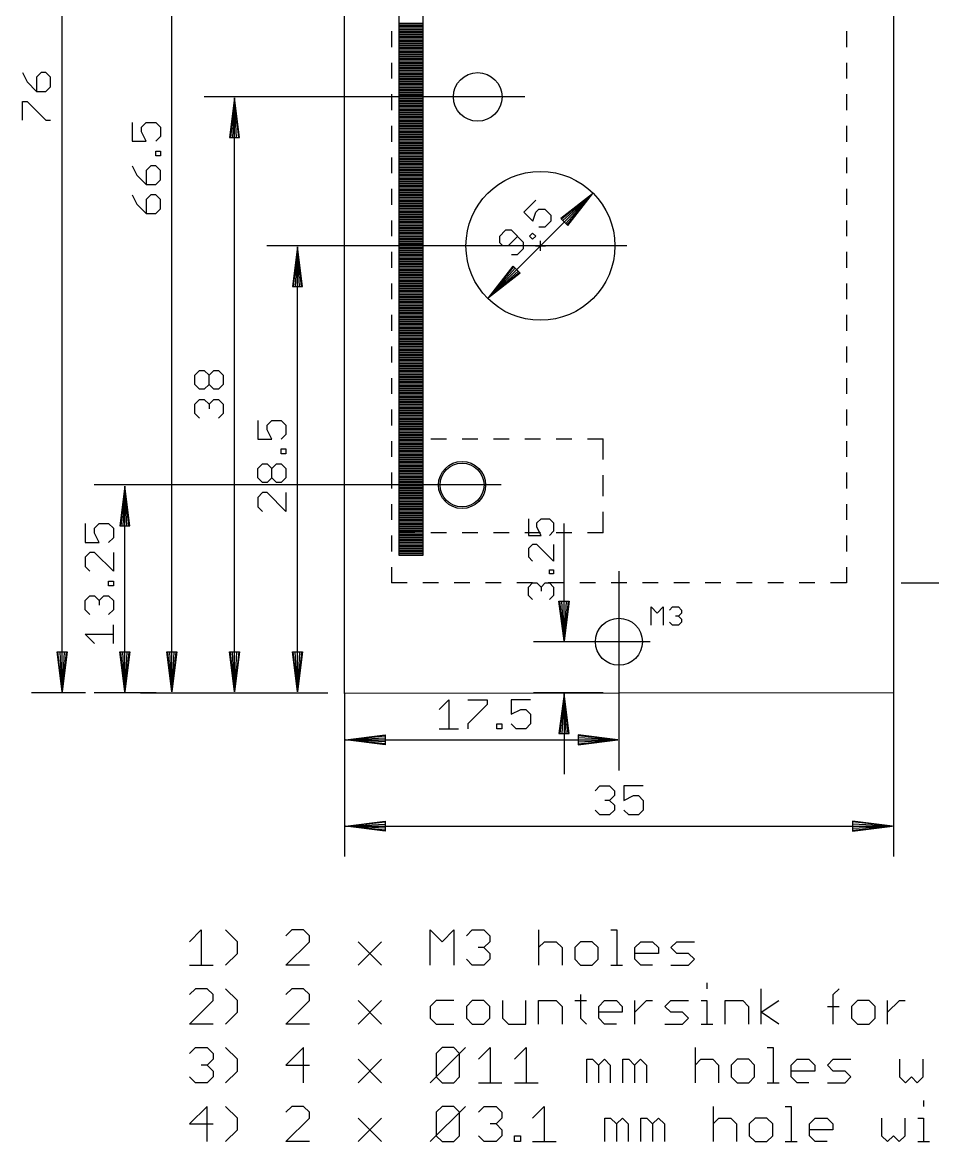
# Model space of a CAD drawing. Extents: x -21 to 70, y -29 to 126.
# Drawn here: x -20.5 to 37.5, y -28.6 to 42.8 of the extents above; entities that cross this region are included whole.
import ezdxf

# ---------------------------------------------------------------- set-up
doc = ezdxf.new("R2010")
doc.units = 0
doc.header["$MEASUREMENT"] = 0
for name, color, linetype, true_color in [('114', 253, 'CONTINUOUS', 0xadadad), ('115', 82, 'CONTINUOUS', 0x33cc00), ('117', 2, 'CONTINUOUS', 0xffff00), ('119', 1, 'CONTINUOUS', 0xff0000), ('20', 7, 'CONTINUOUS', 0xffffff), ('47', 140, 'CONTINUOUS', 0x00bfff)]:
    doc.layers.add(name, color=color, linetype=linetype, true_color=true_color)

msp = doc.modelspace()

# ---------------------------------------------------------------- linework, layer by layer
at = {"layer": '114'}
for p, q in [((-9.873, -15.8744), (-9.1237, -15.1251)), ((-9.1237, -15.1251), (-9.1237, -17.373)), ((-6.8217, -15.8744), (-7.571, -15.1251)), ((-3.3598, -15.1251), (-3.7344, -15.4997)), ((-2.6105, -15.1251), (-3.3598, -15.1251)), ((-2.2358, -15.4997), (-2.6105, -15.1251)), ((-2.2358, -15.8744), (-2.2358, -15.4997)), ((5.4734, -17.373), (5.4734, -15.1251)), ((5.4734, -15.1251), (6.2227, -15.8744)), ((6.2227, -15.8744), (6.9721, -15.1251)), ((6.9721, -15.1251), (6.9721, -17.373)), ((7.7754, -15.4997), (8.1501, -15.1251)), ((8.1501, -15.1251), (8.8994, -15.1251)), ((8.8994, -15.1251), (9.274, -15.4997)), ((9.274, -15.4997), (9.274, -15.8744)), ((12.3793, -15.1251), (12.3793, -17.373)), ((16.9833, -15.1251), (17.3579, -15.1251)), ((17.3579, -15.1251), (17.3579, -17.373)), ((-6.8217, -16.6237), (-6.8217, -15.8744)), ((-3.7344, -17.373), (-2.2358, -15.8744)), ((0.8695, -15.8744), (2.3681, -17.373)), ((0.8695, -17.373), (2.3681, -15.8744)), ((8.8994, -16.249), (8.5247, -16.249)), ((9.274, -15.8744), (8.8994, -16.249)), ((8.8994, -16.249), (9.274, -16.6237)), ((12.3793, -16.249), (12.754, -15.8744)), ((12.754, -15.8744), (13.5033, -15.8744)), ((13.5033, -15.8744), (13.8779, -16.249)), ((13.8779, -16.249), (13.8779, -17.373)), ((15.056, -15.8744), (14.6813, -16.249)), ((14.6813, -16.249), (14.6813, -16.9983)), ((15.8053, -15.8744), (15.056, -15.8744)), ((16.1799, -16.249), (15.8053, -15.8744)), ((16.1799, -16.9983), (16.1799, -16.249)), ((18.5179, -16.249), (18.8926, -15.8744)), ((18.5179, -16.9983), (18.5179, -16.249)), ((18.8926, -15.8744), (19.6419, -15.8744)), ((19.6419, -15.8744), (20.0165, -16.249)), ((20.0165, -16.249), (20.0165, -16.6237)), ((20.8199, -16.249), (21.1945, -15.8744)), ((21.1945, -16.6237), (20.8199, -16.249)), ((21.1945, -15.8744), (22.3185, -15.8744)), ((-7.571, -17.373), (-6.8217, -16.6237)), ((8.1501, -17.373), (7.7754, -16.9983)), ((9.274, -16.9983), (8.8994, -17.373)), ((9.274, -16.6237), (9.274, -16.9983)), ((14.6813, -16.9983), (15.056, -17.373)), ((15.8053, -17.373), (16.1799, -16.9983)), ((20.0165, -16.6237), (18.5179, -16.6237)), ((18.8926, -17.373), (18.5179, -16.9983)), ((21.9438, -16.6237), (21.1945, -16.6237)), ((22.3185, -16.9983), (21.9438, -16.6237)), ((21.9438, -17.373), (22.3185, -16.9983)), ((-9.873, -17.373), (-8.3744, -17.373)), ((-2.2358, -17.373), (-3.7344, -17.373)), ((8.8994, -17.373), (8.1501, -17.373)), ((15.056, -17.373), (15.8053, -17.373)), ((16.9833, -17.373), (17.7326, -17.373)), ((19.6419, -17.373), (18.8926, -17.373)), ((20.8199, -17.373), (21.9438, -17.373)), ((23.1128, -18.5004), (23.1128, -18.8751)), ((-9.4983, -18.8751), (-9.873, -19.2497)), ((-8.749, -18.8751), (-9.4983, -18.8751)), ((-8.3744, -19.2497), (-8.749, -18.8751)), ((-8.3744, -19.6244), (-8.3744, -19.2497)), ((-6.8217, -19.6244), (-7.571, -18.8751)), ((-3.3598, -18.8751), (-3.7344, -19.2497)), ((-2.6105, -18.8751), (-3.3598, -18.8751)), ((-2.2358, -19.2497), (-2.6105, -18.8751)), ((-2.2358, -19.6244), (-2.2358, -19.2497)), ((15.056, -19.2497), (15.056, -20.7483)), ((26.5748, -21.123), (26.5748, -18.8751)), ((31.1697, -19.2497), (31.5444, -18.8751)), ((31.1697, -21.123), (31.1697, -19.2497)), ((-9.873, -21.123), (-8.3744, -19.6244)), ((-6.8217, -20.3737), (-6.8217, -19.6244)), ((-3.7344, -21.123), (-2.2358, -19.6244)), ((0.8695, -19.6244), (2.3681, -21.123)), ((0.8695, -21.123), (2.3681, -19.6244)), ((5.8481, -19.6244), (5.4734, -19.999)), ((6.9721, -19.6244), (5.8481, -19.6244)), ((8.1501, -19.6244), (7.7754, -19.999)), ((8.8994, -19.6244), (8.1501, -19.6244)), ((9.274, -19.999), (8.8994, -19.6244)), ((10.0774, -19.6244), (10.0774, -20.7483)), ((11.576, -21.123), (11.576, -19.6244)), ((12.3793, -21.123), (12.3793, -19.6244)), ((12.3793, -19.6244), (13.5033, -19.6244)), ((13.5033, -19.6244), (13.8779, -19.999)), ((14.6813, -19.6244), (15.4306, -19.6244)), ((16.2159, -19.999), (16.5906, -19.6244)), ((16.5906, -19.6244), (17.3399, -19.6244)), ((17.3399, -19.6244), (17.7146, -19.999)), ((18.5179, -21.123), (18.5179, -19.6244)), ((18.5179, -20.3737), (19.2672, -19.6244)), ((19.2672, -19.6244), (19.6419, -19.6244)), ((20.4362, -19.999), (20.8109, -19.6244)), ((20.8109, -19.6244), (21.9348, -19.6244)), ((22.7382, -19.6244), (23.1128, -19.6244)), ((23.1128, -19.6244), (23.1128, -21.123)), ((24.2728, -21.123), (24.2728, -19.6244)), ((24.2728, -19.6244), (25.3968, -19.6244)), ((25.3968, -19.6244), (25.7714, -19.999)), ((26.5748, -20.3737), (27.6987, -19.6244)), ((32.7044, -19.6244), (32.3297, -19.999)), ((33.4537, -19.6244), (32.7044, -19.6244)), ((33.8283, -19.999), (33.4537, -19.6244)), ((34.6317, -21.123), (34.6317, -19.6244)), ((34.6317, -20.3737), (35.381, -19.6244)), ((35.381, -19.6244), (35.7556, -19.6244)), ((-7.571, -21.123), (-6.8217, -20.3737)), ((5.4734, -19.999), (5.4734, -20.7483)), ((7.7754, -19.999), (7.7754, -20.7483)), ((9.274, -20.7483), (9.274, -19.999)), ((13.8779, -19.999), (13.8779, -21.123)), ((16.2159, -20.7483), (16.2159, -19.999)), ((17.7146, -20.3737), (16.2159, -20.3737)), ((17.7146, -19.999), (17.7146, -20.3737)), ((20.8109, -20.3737), (20.4362, -19.999)), ((21.5602, -20.3737), (20.8109, -20.3737)), ((21.9348, -20.7483), (21.5602, -20.3737)), ((25.7714, -19.999), (25.7714, -21.123)), ((27.6987, -21.123), (26.5748, -20.3737)), ((30.7951, -19.999), (31.5444, -19.999)), ((32.3297, -19.999), (32.3297, -20.7483)), ((33.8283, -20.7483), (33.8283, -19.999)), ((-8.3744, -21.123), (-9.873, -21.123)), ((-2.2358, -21.123), (-3.7344, -21.123)), ((5.4734, -20.7483), (5.8481, -21.123)), ((5.8481, -21.123), (6.9721, -21.123)), ((7.7754, -20.7483), (8.1501, -21.123)), ((8.1501, -21.123), (8.8994, -21.123)), ((8.8994, -21.123), (9.274, -20.7483)), ((10.0774, -20.7483), (10.452, -21.123)), ((10.452, -21.123), (11.576, -21.123)), ((15.056, -20.7483), (15.4306, -21.123)), ((16.5906, -21.123), (16.2159, -20.7483)), ((17.3399, -21.123), (16.5906, -21.123)), ((20.4362, -21.123), (21.5602, -21.123)), ((21.5602, -21.123), (21.9348, -20.7483)), ((22.7382, -21.123), (23.4875, -21.123)), ((32.3297, -20.7483), (32.7044, -21.123)), ((32.7044, -21.123), (33.4537, -21.123)), ((33.4537, -21.123), (33.8283, -20.7483)), ((-9.873, -22.9997), (-9.4983, -22.6251)), ((-9.4983, -22.6251), (-8.749, -22.6251)), ((-8.749, -22.6251), (-8.3744, -22.9997)), ((-6.8217, -23.3744), (-7.571, -22.6251)), ((-2.6105, -22.6251), (-3.7344, -23.749)), ((-2.6105, -24.873), (-2.6105, -22.6251)), ((5.4734, -24.873), (7.7214, -22.6251)), ((6.2227, -22.6251), (5.8481, -22.9997)), ((6.9721, -22.6251), (6.2227, -22.6251)), ((7.3467, -22.9997), (6.9721, -22.6251)), ((8.5427, -23.3744), (9.292, -22.6251)), ((9.292, -22.6251), (9.292, -24.873)), ((10.8447, -23.3744), (11.594, -22.6251)), ((11.594, -22.6251), (11.594, -24.873)), ((22.3545, -22.6251), (22.3545, -24.873)), ((26.9585, -22.6251), (27.3331, -22.6251)), ((27.3331, -22.6251), (27.3331, -24.873)), ((-8.3744, -23.3744), (-8.749, -23.749)), ((-8.3744, -22.9997), (-8.3744, -23.3744)), ((-6.8217, -24.1237), (-6.8217, -23.3744)), ((0.8695, -23.3744), (2.3681, -24.873)), ((0.8695, -24.873), (2.3681, -23.3744)), ((5.8481, -22.9997), (5.8481, -24.4983)), ((7.3467, -24.4983), (7.3467, -22.9997)), ((15.4486, -24.873), (15.4486, -23.3744)), ((15.4486, -23.3744), (15.8233, -23.3744)), ((15.8233, -23.3744), (16.1979, -23.749)), ((16.1979, -23.749), (16.5726, -23.3744)), ((16.5726, -23.3744), (16.9472, -23.749)), ((17.7506, -24.873), (17.7506, -23.3744)), ((17.7506, -23.3744), (18.1252, -23.3744)), ((18.1252, -23.3744), (18.4999, -23.749)), ((18.4999, -23.749), (18.8745, -23.3744)), ((18.8745, -23.3744), (19.2492, -23.749)), ((22.3545, -23.749), (22.7292, -23.3744)), ((22.7292, -23.3744), (23.4785, -23.3744)), ((23.4785, -23.3744), (23.8531, -23.749)), ((25.0311, -23.3744), (24.6565, -23.749)), ((25.7804, -23.3744), (25.0311, -23.3744)), ((26.1551, -23.749), (25.7804, -23.3744)), ((28.4931, -23.749), (28.8677, -23.3744)), ((28.8677, -23.3744), (29.6171, -23.3744)), ((29.6171, -23.3744), (29.9917, -23.749)), ((30.7951, -23.749), (31.1697, -23.3744)), ((31.1697, -23.3744), (32.2937, -23.3744)), ((35.399, -23.3744), (35.399, -24.4983)), ((36.8976, -24.4983), (36.8976, -23.3744)), ((-8.749, -23.749), (-9.1237, -23.749)), ((-8.749, -23.749), (-8.3744, -24.1237)), ((-8.3744, -24.1237), (-8.3744, -24.4983)), ((-7.571, -24.873), (-6.8217, -24.1237)), ((-3.7344, -23.749), (-2.2358, -23.749)), ((16.1979, -23.749), (16.1979, -24.873)), ((16.9472, -23.749), (16.9472, -24.873)), ((18.4999, -23.749), (18.4999, -24.873)), ((19.2492, -23.749), (19.2492, -24.873)), ((23.8531, -23.749), (23.8531, -24.873)), ((24.6565, -23.749), (24.6565, -24.4983)), ((26.1551, -24.4983), (26.1551, -23.749)), ((28.4931, -24.4983), (28.4931, -23.749)), ((29.9917, -24.1237), (28.4931, -24.1237)), ((29.9917, -23.749), (29.9917, -24.1237)), ((31.1697, -24.1237), (30.7951, -23.749)), ((31.919, -24.1237), (31.1697, -24.1237)), ((32.2937, -24.4983), (31.919, -24.1237)), ((-9.4983, -24.873), (-9.873, -24.4983)), ((-8.749, -24.873), (-9.4983, -24.873)), ((-8.3744, -24.4983), (-8.749, -24.873)), ((5.8481, -24.4983), (6.2227, -24.873)), ((6.2227, -24.873), (6.9721, -24.873)), ((6.9721, -24.873), (7.3467, -24.4983)), ((8.5427, -24.873), (10.0413, -24.873)), ((10.8447, -24.873), (12.3433, -24.873)), ((24.6565, -24.4983), (25.0311, -24.873)), ((25.0311, -24.873), (25.7804, -24.873)), ((25.7804, -24.873), (26.1551, -24.4983)), ((26.9585, -24.873), (27.7078, -24.873)), ((28.8677, -24.873), (28.4931, -24.4983)), ((29.6171, -24.873), (28.8677, -24.873)), ((30.7951, -24.873), (31.919, -24.873)), ((31.919, -24.873), (32.2937, -24.4983)), ((35.399, -24.4983), (35.7736, -24.873)), ((35.7736, -24.873), (36.1483, -24.4983)), ((36.1483, -24.4983), (36.523, -24.873)), ((36.523, -24.873), (36.8976, -24.4983)), ((-8.749, -26.3751), (-9.873, -27.499)), ((-8.749, -28.623), (-8.749, -26.3751)), ((-6.8217, -27.1244), (-7.571, -26.3751)), ((-3.3598, -26.3751), (-3.7344, -26.7497)), ((-2.6105, -26.3751), (-3.3598, -26.3751)), ((-2.2358, -26.7497), (-2.6105, -26.3751)), ((5.4734, -28.623), (7.7214, -26.3751)), ((6.2227, -26.3751), (5.8481, -26.7497)), ((6.9721, -26.3751), (6.2227, -26.3751)), ((7.3467, -26.7497), (6.9721, -26.3751)), ((8.5427, -26.7497), (8.9174, -26.3751)), ((8.9174, -26.3751), (9.6667, -26.3751)), ((9.6667, -26.3751), (10.0413, -26.7497)), ((11.9957, -27.1244), (12.745, -26.3751)), ((12.745, -26.3751), (12.745, -28.623)), ((23.5055, -26.3751), (23.5055, -28.623)), ((28.1094, -26.3751), (28.4841, -26.3751)), ((28.4841, -26.3751), (28.4841, -28.623)), ((36.9246, -26.0004), (36.9246, -26.3751)), ((-2.2358, -27.1244), (-2.2358, -26.7497)), ((5.8481, -26.7497), (5.8481, -28.2483)), ((7.3467, -28.2483), (7.3467, -26.7497)), ((10.0413, -26.7497), (10.0413, -27.1244)), ((-9.873, -27.499), (-8.3744, -27.499)), ((-6.8217, -27.8737), (-6.8217, -27.1244)), ((-3.7344, -28.623), (-2.2358, -27.1244)), ((0.8695, -27.1244), (2.3681, -28.623)), ((0.8695, -28.623), (2.3681, -27.1244)), ((9.6667, -27.499), (9.292, -27.499)), ((10.0413, -27.1244), (9.6667, -27.499)), ((9.6667, -27.499), (10.0413, -27.8737)), ((16.5996, -28.623), (16.5996, -27.1244)), ((16.5996, -27.1244), (16.9743, -27.1244)), ((16.9743, -27.1244), (17.3489, -27.499)), ((17.3489, -27.499), (17.7236, -27.1244)), ((17.3489, -27.499), (17.3489, -28.623)), ((17.7236, -27.1244), (18.0982, -27.499)), ((18.0982, -27.499), (18.0982, -28.623)), ((18.9016, -28.623), (18.9016, -27.1244)), ((18.9016, -27.1244), (19.2762, -27.1244)), ((19.2762, -27.1244), (19.6509, -27.499)), ((19.6509, -27.499), (20.0255, -27.1244)), ((19.6509, -27.499), (19.6509, -28.623)), ((20.0255, -27.1244), (20.4002, -27.499)), ((20.4002, -27.499), (20.4002, -28.623)), ((23.5055, -27.499), (23.8802, -27.1244)), ((23.8802, -27.1244), (24.6295, -27.1244)), ((24.6295, -27.1244), (25.0041, -27.499)), ((25.0041, -27.499), (25.0041, -28.623)), ((26.1821, -27.1244), (25.8075, -27.499)), ((25.8075, -27.499), (25.8075, -28.2483)), ((26.9314, -27.1244), (26.1821, -27.1244)), ((27.3061, -27.499), (26.9314, -27.1244)), ((27.3061, -28.2483), (27.3061, -27.499)), ((29.6441, -27.499), (30.0187, -27.1244)), ((29.6441, -28.2483), (29.6441, -27.499)), ((30.0187, -27.1244), (30.768, -27.1244)), ((30.768, -27.1244), (31.1427, -27.499)), ((31.1427, -27.499), (31.1427, -27.8737)), ((34.248, -27.1244), (34.248, -28.2483)), ((35.7466, -28.2483), (35.7466, -27.1244)), ((36.55, -27.1244), (36.9246, -27.1244)), ((36.9246, -27.1244), (36.9246, -28.623)), ((-7.571, -28.623), (-6.8217, -27.8737)), ((5.8481, -28.2483), (6.2227, -28.623)), ((6.9721, -28.623), (7.3467, -28.2483)), ((8.9174, -28.623), (8.5427, -28.2483)), ((10.0413, -28.2483), (9.6667, -28.623)), ((10.0413, -27.8737), (10.0413, -28.2483)), ((10.8447, -28.623), (10.8447, -28.2483)), ((10.8447, -28.2483), (11.2193, -28.2483)), ((11.2193, -28.2483), (11.2193, -28.623)), ((25.8075, -28.2483), (26.1821, -28.623)), ((26.9314, -28.623), (27.3061, -28.2483)), ((31.1427, -27.8737), (29.6441, -27.8737)), ((30.0187, -28.623), (29.6441, -28.2483)), ((34.248, -28.2483), (34.6227, -28.623)), ((34.6227, -28.623), (34.9973, -28.2483)), ((34.9973, -28.2483), (35.372, -28.623)), ((35.372, -28.623), (35.7466, -28.2483)), ((-2.2358, -28.623), (-3.7344, -28.623)), ((6.2227, -28.623), (6.9721, -28.623)), ((9.6667, -28.623), (8.9174, -28.623)), ((11.2193, -28.623), (10.8447, -28.623)), ((11.9957, -28.623), (13.4943, -28.623)), ((26.1821, -28.623), (26.9314, -28.623)), ((28.1094, -28.623), (28.8587, -28.623)), ((30.768, -28.623), (30.0187, -28.623)), ((36.55, -28.623), (37.2993, -28.623))]:
    msp.add_line(p, q, dxfattribs=at)
at = {"layer": '115'}
for p, q in [((3.5, 8.75), (3.5, 103.75)), ((5, 103.75), (5, 8.75)), ((3.5, 42.7), (5, 42.7)), ((3.5, 42.6), (5, 42.6)), ((3.5, 42.5), (5, 42.5)), ((3.5, 42.4), (5, 42.4)), ((3.5, 42.3), (5, 42.3)), ((3.5, 42.2), (5, 42.2)), ((3.5, 42.1), (5, 42.1)), ((3.5, 42), (5, 42)), ((3.5, 41.9), (5, 41.9)), ((3.5, 41.8), (5, 41.8)), ((3.5, 41.7), (5, 41.7)), ((3.5, 41.6), (5, 41.6)), ((3.5, 41.5), (5, 41.5)), ((3.5, 41.4), (5, 41.4)), ((3.5, 41.3), (5, 41.3)), ((3.5, 41.2), (5, 41.2)), ((3.5, 41.1), (5, 41.1)), ((3.5, 41), (5, 41)), ((3.5, 40.9), (5, 40.9)), ((3.5, 40.8), (5, 40.8)), ((3.5, 40.7), (5, 40.7)), ((3.5, 40.6), (5, 40.6)), ((3.5, 40.5), (5, 40.5)), ((3.5, 40.4), (5, 40.4)), ((3.5, 40.3), (5, 40.3)), ((3.5, 40.2), (5, 40.2)), ((3.5, 40.1), (5, 40.1)), ((3.5, 40), (5, 40)), ((3.5, 39.9), (5, 39.9)), ((3.5, 39.8), (5, 39.8)), ((3.5, 39.7), (5, 39.7)), ((3.5, 39.6), (5, 39.6)), ((3.5, 39.5), (5, 39.5)), ((3.5, 39.4), (5, 39.4)), ((3.5, 39.3), (5, 39.3)), ((3.5, 39.2), (5, 39.2)), ((3.5, 39.1), (5, 39.1)), ((3.5, 39), (5, 39)), ((3.5, 38.9), (5, 38.9)), ((3.5, 38.8), (5, 38.8)), ((3.5, 38.7), (5, 38.7)), ((3.5, 38.6), (5, 38.6)), ((3.5, 38.5), (5, 38.5)), ((3.5, 38.4), (5, 38.4)), ((3.5, 38.3), (5, 38.3)), ((3.5, 38.2), (5, 38.2)), ((3.5, 38.1), (5, 38.1)), ((3.5, 38), (5, 38)), ((3.5, 37.9), (5, 37.9)), ((3.5, 37.8), (5, 37.8)), ((3.5, 37.7), (5, 37.7)), ((3.5, 37.6), (5, 37.6)), ((3.5, 37.5), (5, 37.5)), ((3.5, 37.4), (5, 37.4)), ((3.5, 37.3), (5, 37.3)), ((3.5, 37.2), (5, 37.2)), ((3.5, 37.1), (5, 37.1)), ((3.5, 37), (5, 37)), ((3.5, 36.9), (5, 36.9)), ((3.5, 36.8), (5, 36.8)), ((3.5, 36.7), (5, 36.7)), ((3.5, 36.6), (5, 36.6)), ((3.5, 36.5), (5, 36.5)), ((3.5, 36.4), (5, 36.4)), ((3.5, 36.3), (5, 36.3)), ((3.5, 36.2), (5, 36.2)), ((3.5, 36.1), (5, 36.1)), ((3.5, 36), (5, 36)), ((3.5, 35.9), (5, 35.9)), ((3.5, 35.8), (5, 35.8)), ((3.5, 35.7), (5, 35.7)), ((3.5, 35.6), (5, 35.6)), ((3.5, 35.5), (5, 35.5)), ((3.5, 35.4), (5, 35.4)), ((3.5, 35.3), (5, 35.3)), ((3.5, 35.2), (5, 35.2)), ((3.5, 35.1), (5, 35.1)), ((3.5, 35), (5, 35)), ((3.5, 34.9), (5, 34.9)), ((3.5, 34.8), (5, 34.8)), ((3.5, 34.7), (5, 34.7)), ((3.5, 34.6), (5, 34.6)), ((3.5, 34.5), (5, 34.5)), ((3.5, 34.4), (5, 34.4)), ((3.5, 34.3), (5, 34.3)), ((3.5, 34.2), (5, 34.2)), ((3.5, 34.1), (5, 34.1)), ((3.5, 34), (5, 34)), ((3.5, 33.9), (5, 33.9)), ((3.5, 33.8), (5, 33.8)), ((3.5, 33.7), (5, 33.7)), ((3.5, 33.6), (5, 33.6)), ((3.5, 33.5), (5, 33.5)), ((3.5, 33.4), (5, 33.4)), ((3.5, 33.3), (5, 33.3)), ((3.5, 33.2), (5, 33.2)), ((3.5, 33.1), (5, 33.1)), ((3.5, 33), (5, 33)), ((3.5, 32.9), (5, 32.9)), ((3.5, 32.8), (5, 32.8)), ((3.5, 32.7), (5, 32.7)), ((3.5, 32.6), (5, 32.6)), ((3.5, 32.5), (5, 32.5)), ((3.5, 32.4), (5, 32.4)), ((3.5, 32.3), (5, 32.3)), ((3.5, 32.2), (5, 32.2)), ((3.5, 32.1), (5, 32.1)), ((3.5, 32), (5, 32)), ((3.5, 31.9), (5, 31.9)), ((3.5, 31.8), (5, 31.8)), ((3.5, 31.7), (5, 31.7)), ((3.5, 31.6), (5, 31.6)), ((3.5, 31.5), (5, 31.5)), ((3.5, 31.4), (5, 31.4)), ((3.5, 31.3), (5, 31.3)), ((3.5, 31.2), (5, 31.2)), ((3.5, 31.1), (5, 31.1)), ((3.5, 31), (5, 31)), ((3.5, 30.9), (5, 30.9)), ((3.5, 30.8), (5, 30.8)), ((3.5, 30.7), (5, 30.7)), ((3.5, 30.6), (5, 30.6)), ((3.5, 30.5), (5, 30.5)), ((3.5, 30.4), (5, 30.4)), ((3.5, 30.3), (5, 30.3)), ((3.5, 30.2), (5, 30.2)), ((3.5, 30.1), (5, 30.1)), ((3.5, 30), (5, 30)), ((3.5, 29.9), (5, 29.9)), ((3.5, 29.8), (5, 29.8)), ((3.5, 29.7), (5, 29.7)), ((3.5, 29.6), (5, 29.6)), ((3.5, 29.5), (5, 29.5)), ((3.5, 29.4), (5, 29.4)), ((3.5, 29.3), (5, 29.3)), ((3.5, 29.2), (5, 29.2)), ((3.5, 29.1), (5, 29.1)), ((3.5, 29), (5, 29)), ((3.5, 28.9), (5, 28.9)), ((3.5, 28.8), (5, 28.8)), ((3.5, 28.7), (5, 28.7)), ((3.5, 28.6), (5, 28.6)), ((3.5, 28.5), (5, 28.5)), ((3.5, 28.4), (5, 28.4)), ((3.5, 28.3), (5, 28.3)), ((3.5, 28.2), (5, 28.2)), ((3.5, 28.1), (5, 28.1)), ((3.5, 28), (5, 28)), ((3.5, 27.9), (5, 27.9)), ((3.5, 27.8), (5, 27.8)), ((3.5, 27.7), (5, 27.7)), ((3.5, 27.6), (5, 27.6)), ((3.5, 27.5), (5, 27.5)), ((3.5, 27.4), (5, 27.4)), ((3.5, 27.3), (5, 27.3)), ((3.5, 27.2), (5, 27.2)), ((3.5, 27.1), (5, 27.1)), ((3.5, 27), (5, 27)), ((3.5, 26.9), (5, 26.9)), ((3.5, 26.8), (5, 26.8)), ((3.5, 26.7), (5, 26.7)), ((3.5, 26.6), (5, 26.6)), ((3.5, 26.5), (5, 26.5)), ((3.5, 26.4), (5, 26.4)), ((3.5, 26.3), (5, 26.3)), ((3.5, 26.2), (5, 26.2)), ((3.5, 26.1), (5, 26.1)), ((3.5, 26), (5, 26)), ((3.5, 25.9), (5, 25.9)), ((3.5, 25.8), (5, 25.8)), ((3.5, 25.7), (5, 25.7)), ((3.5, 25.6), (5, 25.6)), ((3.5, 25.5), (5, 25.5)), ((3.5, 25.4), (5, 25.4)), ((3.5, 25.3), (5, 25.3)), ((3.5, 25.2), (5, 25.2)), ((3.5, 25.1), (5, 25.1)), ((3.5, 25), (5, 25)), ((3.5, 24.9), (5, 24.9)), ((3.5, 24.8), (5, 24.8)), ((3.5, 24.7), (5, 24.7)), ((3.5, 24.6), (5, 24.6)), ((3.5, 24.5), (5, 24.5)), ((3.5, 24.4), (5, 24.4)), ((3.5, 24.3), (5, 24.3)), ((3.5, 24.2), (5, 24.2)), ((3.5, 24.1), (5, 24.1)), ((3.5, 24), (5, 24)), ((3.5, 23.9), (5, 23.9)), ((3.5, 23.8), (5, 23.8)), ((3.5, 23.7), (5, 23.7)), ((3.5, 23.6), (5, 23.6)), ((3.5, 23.5), (5, 23.5)), ((3.5, 23.4), (5, 23.4)), ((3.5, 23.3), (5, 23.3)), ((3.5, 23.2), (5, 23.2)), ((3.5, 23.1), (5, 23.1)), ((3.5, 23), (5, 23)), ((3.5, 22.9), (5, 22.9)), ((3.5, 22.8), (5, 22.8)), ((3.5, 22.7), (5, 22.7)), ((3.5, 22.6), (5, 22.6)), ((3.5, 22.5), (5, 22.5)), ((3.5, 22.4), (5, 22.4)), ((3.5, 22.3), (5, 22.3)), ((3.5, 22.2), (5, 22.2)), ((3.5, 22.1), (5, 22.1)), ((3.5, 22), (5, 22)), ((3.5, 21.9), (5, 21.9)), ((3.5, 21.8), (5, 21.8)), ((3.5, 21.7), (5, 21.7)), ((3.5, 21.6), (5, 21.6)), ((3.5, 21.5), (5, 21.5)), ((3.5, 21.4), (5, 21.4)), ((3.5, 21.3), (5, 21.3)), ((3.5, 21.2), (5, 21.2)), ((3.5, 21.1), (5, 21.1)), ((3.5, 21), (5, 21)), ((3.5, 20.9), (5, 20.9)), ((3.5, 20.8), (5, 20.8)), ((3.5, 20.7), (5, 20.7)), ((3.5, 20.6), (5, 20.6)), ((3.5, 20.5), (5, 20.5)), ((3.5, 20.4), (5, 20.4)), ((3.5, 20.3), (5, 20.3)), ((3.5, 20.2), (5, 20.2)), ((3.5, 20.1), (5, 20.1)), ((3.5, 20), (5, 20)), ((3.5, 19.9), (5, 19.9)), ((3.5, 19.8), (5, 19.8)), ((3.5, 19.7), (5, 19.7)), ((3.5, 19.6), (5, 19.6)), ((3.5, 19.5), (5, 19.5)), ((3.5, 19.4), (5, 19.4)), ((3.5, 19.3), (5, 19.3)), ((3.5, 19.2), (5, 19.2)), ((3.5, 19.1), (5, 19.1)), ((3.5, 19), (5, 19)), ((3.5, 18.9), (5, 18.9)), ((3.5, 18.8), (5, 18.8)), ((3.5, 18.7), (5, 18.7)), ((3.5, 18.6), (5, 18.6)), ((3.5, 18.5), (5, 18.5)), ((3.5, 18.4), (5, 18.4)), ((3.5, 18.3), (5, 18.3)), ((3.5, 18.2), (5, 18.2)), ((3.5, 18.1), (5, 18.1)), ((3.5, 18), (5, 18)), ((3.5, 17.9), (5, 17.9)), ((3.5, 17.8), (5, 17.8)), ((3.5, 17.7), (5, 17.7)), ((3.5, 17.6), (5, 17.6)), ((3.5, 17.5), (5, 17.5)), ((3.5, 17.4), (5, 17.4)), ((3.5, 17.3), (5, 17.3)), ((3.5, 17.2), (5, 17.2)), ((3.5, 17.1), (5, 17.1)), ((3.5, 17), (5, 17)), ((3.5, 16.9), (5, 16.9)), ((3.5, 16.8), (5, 16.8)), ((3.5, 16.7), (5, 16.7)), ((3.5, 16.6), (5, 16.6)), ((3.5, 16.5), (5, 16.5)), ((3.5, 16.4), (5, 16.4)), ((3.5, 16.3), (5, 16.3)), ((3.5, 16.2), (5, 16.2)), ((3.5, 16.1), (5, 16.1)), ((3.5, 16), (5, 16)), ((3.5, 15.9), (5, 15.9)), ((3.5, 15.8), (5, 15.8)), ((3.5, 15.7), (5, 15.7)), ((3.5, 15.6), (5, 15.6)), ((3.5, 15.5), (5, 15.5)), ((3.5, 15.4), (5, 15.4)), ((3.5, 15.3), (5, 15.3)), ((3.5, 15.2), (5, 15.2)), ((3.5, 15.1), (5, 15.1)), ((3.5, 15), (5, 15)), ((3.5, 14.9), (5, 14.9)), ((3.5, 14.8), (5, 14.8)), ((3.5, 14.7), (5, 14.7)), ((3.5, 14.6), (5, 14.6)), ((3.5, 14.5), (5, 14.5)), ((3.5, 14.4), (5, 14.4)), ((3.5, 14.3), (5, 14.3)), ((3.5, 14.2), (5, 14.2)), ((3.5, 14.1), (5, 14.1)), ((3.5, 14), (5, 14)), ((3.5, 13.9), (5, 13.9)), ((3.5, 13.8), (5, 13.8)), ((3.5, 13.7), (5, 13.7)), ((3.5, 13.6), (5, 13.6)), ((3.5, 13.5), (5, 13.5)), ((3.5, 13.4), (5, 13.4)), ((3.5, 13.3), (5, 13.3)), ((3.5, 13.2), (5, 13.2)), ((3.5, 13.1), (5, 13.1)), ((3.5, 13), (5, 13)), ((3.5, 12.9), (5, 12.9)), ((3.5, 12.8), (5, 12.8)), ((3.5, 12.7), (5, 12.7)), ((3.5, 12.6), (5, 12.6)), ((3.5, 12.5), (5, 12.5)), ((3.5, 12.4), (5, 12.4)), ((3.5, 12.3), (5, 12.3)), ((3.5, 12.2), (5, 12.2)), ((3.5, 12.1), (5, 12.1)), ((3.5, 12), (5, 12)), ((3.5, 11.9), (5, 11.9)), ((3.5, 11.8), (5, 11.8)), ((3.5, 11.7), (5, 11.7)), ((3.5, 11.6), (5, 11.6)), ((3.5, 11.5), (5, 11.5)), ((3.5, 11.4), (5, 11.4)), ((3.5, 11.3), (5, 11.3)), ((3.5, 11.2), (5, 11.2)), ((3.5, 11.1), (5, 11.1)), ((3.5, 11), (5, 11)), ((3.5, 10.9), (5, 10.9)), ((3.5, 10.8), (5, 10.8)), ((3.5, 10.7), (5, 10.7)), ((3.5, 10.6), (5, 10.6)), ((3.5, 10.5), (5, 10.5)), ((3.5, 10.4), (5, 10.4)), ((3.5, 10.3), (5, 10.3)), ((3.5, 10.2), (5, 10.2)), ((3.5, 10.1), (5, 10.1)), ((3.5, 10), (5, 10)), ((3.5, 9.9), (5, 9.9)), ((3.5, 9.8), (5, 9.8)), ((3.5, 9.7), (5, 9.7)), ((3.5, 9.6), (5, 9.6)), ((3.5, 9.5), (5, 9.5)), ((3.5, 9.4), (5, 9.4)), ((3.5, 9.3), (5, 9.3)), ((3.5, 9.2), (5, 9.2)), ((3.5, 9.1), (5, 9.1)), ((3.5, 9), (5, 9)), ((3.5, 8.9), (5, 8.9)), ((3.5, 8.8), (5, 8.8)), ((5, 8.75), (3.5, 8.75))]:
    msp.add_line(p, q, dxfattribs=at)
at = {"layer": '117'}
for p, q in [((3, 42.1837), (3, 41.1735)), ((32, 42.1837), (32, 41.1735)), ((3, 40.1735), (3, 39.1633)), ((32, 40.1735), (32, 39.1633)), ((3, 38.1633), (3, 37.1531)), ((32, 38.1633), (32, 37.1531)), ((3, 36.1531), (3, 35.1429)), ((32, 36.1531), (32, 35.1429)), ((3, 34.1429), (3, 33.1327)), ((32, 34.1429), (32, 33.1327)), ((3, 32.1327), (3, 31.1225)), ((32, 32.1327), (32, 31.1225)), ((3, 30.1225), (3, 29.1122)), ((32, 30.1225), (32, 29.1122)), ((3, 28.1122), (3, 27.102)), ((32, 28.1122), (32, 27.102)), ((3, 26.102), (3, 25.0918)), ((32, 26.102), (32, 25.0918)), ((3, 24.0918), (3, 23.0816)), ((32, 24.0918), (32, 23.0816)), ((3, 22.0816), (3, 21.0714)), ((32, 22.0816), (32, 21.0714)), ((3, 20.0714), (3, 19.0612)), ((32, 20.0714), (32, 19.0612)), ((3, 18.0612), (3, 17.051)), ((32, 18.0612), (32, 17.051)), ((3, 16.051), (3, 15.0408)), ((32, 16.051), (32, 15.0408)), ((3, 14.0408), (3, 13.0306)), ((32, 14.0408), (32, 13.0306)), ((3, 12.0306), (3, 11.0204)), ((32, 12.0306), (32, 11.0204)), ((3, 10.0204), (3, 9.0102)), ((32, 10.0204), (32, 9.0102)), ((3, 8.0102), (3, 7)), ((32, 8.0102), (32, 7)), ((4, 7), (3, 7)), ((6, 7), (5, 7)), ((8, 7), (7, 7)), ((10, 7), (9, 7)), ((12, 7), (11, 7)), ((14, 7), (13, 7)), ((16, 7), (15, 7)), ((18, 7), (17, 7)), ((20, 7), (19, 7)), ((22, 7), (21, 7)), ((24, 7), (23, 7)), ((26, 7), (25, 7)), ((28, 7), (27, 7)), ((30, 7), (29, 7)), ((32, 7), (31, 7)), ((35.5, 7), (45.45, 7))]:
    msp.add_line(p, q, dxfattribs=at)
at = {"layer": '119'}
for p, q in [((3.5, 16.2), (4.5, 16.2)), ((3.5, 14.8667), (3.5, 16.2)), ((5.5, 16.2), (6.5, 16.2)), ((7.5, 16.2), (8.5, 16.2)), ((9.5, 16.2), (10.5, 16.2)), ((11.5, 16.2), (12.5, 16.2)), ((13.5, 16.2), (14.5, 16.2)), ((15.5, 16.2), (16.5, 16.2)), ((16.5, 14.8667), (16.5, 16.2)), ((3.5, 12.5333), (3.5, 13.8667)), ((16.5, 12.5333), (16.5, 13.8667)), ((3.5, 10.2), (3.5, 11.5333)), ((16.5, 10.2), (16.5, 11.5333)), ((4.5, 10.2), (3.5, 10.2)), ((6.5, 10.2), (5.5, 10.2)), ((8.5, 10.2), (7.5, 10.2)), ((10.5, 10.2), (9.5, 10.2)), ((12.5, 10.2), (11.5, 10.2)), ((14.5, 10.2), (13.5, 10.2)), ((16.5, 10.2), (15.5, 10.2))]:
    msp.add_line(p, q, dxfattribs=at)
msp.add_circle((7.5, 13.25), 1.4, dxfattribs=at)
at = {"layer": '20'}
for p, q in [((0, -0.05), (0, 111.5)), ((35, 111.5), (35, 0)), ((35, 0), (0, -0.05))]:
    msp.add_line(p, q, dxfattribs=at)
for centre, radius in [((8.5, 38), 1.55), ((12.5, 28.5), 4.75), ((7.5, 13.25), 1.5), ((17.5, 3.25), 1.5)]:
    msp.add_circle(centre, radius, dxfattribs=at)
at = {"layer": '47'}
for p, q in [((-18, 0.065), (-18, 75.935)), ((-11, 0.065), (-11, 66.435)), ((-20.5299, 39.5488), (-20.2302, 38.9494)), ((-19.331, 39.5488), (-19.6308, 39.2491)), ((-19.0313, 39.5488), (-19.331, 39.5488)), ((-18.7316, 39.2491), (-19.0313, 39.5488)), ((-20.2302, 38.9494), (-19.6308, 38.3499)), ((-19.6308, 39.2491), (-19.6308, 38.3499)), ((-19.0313, 38.3499), (-18.7316, 38.6496)), ((-18.7316, 38.6496), (-18.7316, 39.2491)), ((-19.6308, 38.3499), (-19.0313, 38.3499)), ((11.5, 38), (-8.95, 38)), ((-7, 37.935), (-7.3192, 35.4)), ((-7, 37.935), (-7.26, 35.4)), ((-7, 37.935), (-7.13, 35.4)), ((-7, 0.065), (-7, 37.935)), ((-6.6808, 35.4), (-7, 37.935)), ((-6.87, 35.4), (-7, 37.935)), ((-6.74, 35.4), (-7, 37.935)), ((-20.5299, 36.5083), (-20.5299, 37.7072)), ((-20.5299, 37.7072), (-20.2302, 37.7072)), ((-20.2302, 37.7072), (-19.0313, 36.5083)), ((-19.0313, 36.5083), (-18.7316, 36.5083)), ((-13.5299, 36.3651), (-13.5299, 35.1662)), ((-12.9305, 36.0654), (-12.6308, 36.3651)), ((-12.9305, 35.7656), (-12.9305, 36.0654)), ((-12.6308, 35.1662), (-12.9305, 35.7656)), ((-12.6308, 36.3651), (-12.0313, 36.3651)), ((-12.0313, 36.3651), (-11.7316, 36.0654)), ((-11.7316, 36.0654), (-11.7316, 35.4659)), ((-13.5299, 35.1662), (-12.6308, 35.1662)), ((-11.7316, 35.4659), (-12.0313, 35.1662)), ((-7.3192, 35.4), (-6.6808, 35.4)), ((-12.0313, 34.2454), (-12.0313, 34.5451)), ((-12.0313, 34.5451), (-11.7316, 34.5451)), ((-11.7316, 34.5451), (-11.7316, 34.2454)), ((-13.5299, 33.6027), (-13.2302, 33.0033)), ((-12.331, 33.6027), (-12.6308, 33.303)), ((-12.0313, 33.6027), (-12.331, 33.6027)), ((-11.7316, 34.2454), (-12.0313, 34.2454)), ((-11.7316, 33.303), (-12.0313, 33.6027)), ((-13.2302, 33.0033), (-12.6308, 32.4038)), ((-12.6308, 33.303), (-12.6308, 32.4038)), ((-11.7316, 32.7036), (-11.7316, 33.303)), ((-12.6308, 32.4038), (-12.0313, 32.4038)), ((-12.0313, 32.4038), (-11.7316, 32.7036)), ((-13.5299, 31.7612), (-13.2302, 31.1617)), ((-12.331, 31.7612), (-12.6308, 31.4614)), ((-12.6308, 31.4614), (-12.6308, 30.5623)), ((-12.0313, 31.7612), (-12.331, 31.7612)), ((-11.7316, 31.4614), (-12.0313, 31.7612)), ((-11.7316, 30.862), (-11.7316, 31.4614)), ((15.8128, 31.8128), (9.1872, 25.1872)), ((12.1971, 31.4182), (11.4301, 30.6512)), ((15.8128, 31.8128), (13.7945, 30.246)), ((15.8128, 31.8128), (13.8364, 30.2041)), ((15.8128, 31.8128), (13.9284, 30.1122)), ((14.1122, 29.9284), (15.8128, 31.8128)), ((14.2041, 29.8364), (15.8128, 31.8128)), ((14.246, 29.7945), (15.8128, 31.8128)), ((15.8588, 31.8588), (15.8588, 31.8588)), ((-13.2302, 31.1617), (-12.6308, 30.5623)), ((-12.0313, 30.5623), (-11.7316, 30.862)), ((12.1971, 30.6512), (12.3888, 30.843)), ((12.3888, 30.843), (12.7723, 30.843)), ((12.7723, 30.843), (13.1558, 30.4595)), ((-12.6308, 30.5623), (-12.0313, 30.5623)), ((11.4301, 30.6512), (12.0053, 30.076)), ((12.0053, 30.076), (12.1971, 30.6512)), ((13.1558, 30.076), (12.7723, 29.6925)), ((13.1558, 30.4595), (13.1558, 30.076)), ((13.7945, 30.246), (14.246, 29.7945)), ((10.2689, 29.49), (9.8854, 29.1065)), ((10.6523, 29.49), (10.2689, 29.49)), ((11.4193, 28.723), (10.6523, 29.49)), ((11.81, 29.1137), (12.0017, 29.3054)), ((12.0017, 29.3054), (12.1935, 29.1137)), ((12.7723, 29.6925), (12.3888, 29.6925)), ((9.8854, 29.1065), (9.8854, 28.723)), ((9.8854, 28.723), (10.0771, 28.5313)), ((10.4606, 28.5313), (11.0358, 29.1065)), ((11.4193, 28.3395), (11.4193, 28.723)), ((12.0017, 28.922), (11.81, 29.1137)), ((12.1935, 29.1137), (12.0017, 28.922)), ((12.5, 28.1808), (12.5, 28.8192)), ((18, 28.5), (-4.95, 28.5)), ((-3, 28.435), (-3.3192, 25.9)), ((-3, 28.435), (-3.26, 25.9)), ((-3, 28.435), (-3.13, 25.9)), ((-3, 0.065), (-3, 28.435)), ((-2.6808, 25.9), (-3, 28.435)), ((-2.87, 25.9), (-3, 28.435)), ((-2.74, 25.9), (-3, 28.435)), ((10.0771, 28.5313), (10.4606, 28.5313)), ((10.6523, 27.9561), (11.0358, 27.9561)), ((11.0358, 27.9561), (11.4193, 28.3395)), ((12.1808, 28.5), (12.8192, 28.5)), ((9.1872, 25.1872), (10.754, 27.2055)), ((9.1872, 25.1872), (10.7959, 27.1636)), ((10.754, 27.2055), (11.2055, 26.754)), ((9.1872, 25.1872), (10.8878, 27.0716)), ((11.0716, 26.8878), (9.1872, 25.1872)), ((11.1636, 26.7959), (9.1872, 25.1872)), ((11.2055, 26.754), (9.1872, 25.1872)), ((-3.3192, 25.9), (-2.6808, 25.9)), ((9.1412, 25.1412), (9.1412, 25.1412)), ((-9.5299, 20.2491), (-9.2302, 20.5488)), ((-9.5299, 19.6496), (-9.5299, 20.2491)), ((-9.2302, 20.5488), (-8.9305, 20.5488)), ((-8.9305, 20.5488), (-8.6308, 20.2491)), ((-8.6308, 20.2491), (-8.331, 20.5488)), ((-8.6308, 19.6496), (-8.6308, 20.2491)), ((-8.331, 20.5488), (-8.0313, 20.5488)), ((-8.0313, 20.5488), (-7.7316, 20.2491)), ((-7.7316, 20.2491), (-7.7316, 19.6496)), ((-9.2302, 19.3499), (-9.5299, 19.6496)), ((-8.9305, 19.3499), (-9.2302, 19.3499)), ((-8.6308, 19.6496), (-8.9305, 19.3499)), ((-8.331, 19.3499), (-8.6308, 19.6496)), ((-8.0313, 19.3499), (-8.331, 19.3499)), ((-7.7316, 19.6496), (-8.0313, 19.3499)), ((-9.5299, 18.4075), (-9.2302, 18.7072)), ((-9.2302, 18.7072), (-8.9305, 18.7072)), ((-8.9305, 18.7072), (-8.6308, 18.4075)), ((-8.6308, 18.4075), (-8.331, 18.7072)), ((-8.331, 18.7072), (-8.0313, 18.7072)), ((-8.0313, 18.7072), (-7.7316, 18.4075)), ((-9.5299, 17.8081), (-9.5299, 18.4075)), ((-8.6308, 18.4075), (-8.6308, 18.1078)), ((-7.7316, 18.4075), (-7.7316, 17.8081)), ((-9.2302, 17.5083), (-9.5299, 17.8081)), ((-7.7316, 17.8081), (-8.0313, 17.5083)), ((-5.5299, 17.3651), (-5.5299, 16.1662)), ((-4.9305, 17.0654), (-4.6308, 17.3651)), ((-4.6308, 17.3651), (-4.0313, 17.3651)), ((-4.0313, 17.3651), (-3.7316, 17.0654)), ((-4.9305, 16.7656), (-4.9305, 17.0654)), ((-4.6308, 16.1662), (-4.9305, 16.7656)), ((-3.7316, 16.4659), (-4.0313, 16.1662)), ((-3.7316, 17.0654), (-3.7316, 16.4659)), ((-5.5299, 16.1662), (-4.6308, 16.1662)), ((-4.0313, 15.2454), (-4.0313, 15.5451)), ((-4.0313, 15.5451), (-3.7316, 15.5451)), ((-3.7316, 15.2454), (-4.0313, 15.2454)), ((-3.7316, 15.5451), (-3.7316, 15.2454)), ((-5.5299, 14.303), (-5.2302, 14.6027)), ((-5.5299, 13.7036), (-5.5299, 14.303)), ((-5.2302, 14.6027), (-4.9305, 14.6027)), ((-4.9305, 14.6027), (-4.6308, 14.303)), ((-4.6308, 14.303), (-4.331, 14.6027)), ((-4.6308, 13.7036), (-4.6308, 14.303)), ((-4.331, 14.6027), (-4.0313, 14.6027)), ((-4.0313, 14.6027), (-3.7316, 14.303)), ((-3.7316, 14.303), (-3.7316, 13.7036)), ((-5.2302, 13.4038), (-5.5299, 13.7036)), ((-4.6308, 13.7036), (-4.9305, 13.4038)), ((-4.331, 13.4038), (-4.6308, 13.7036)), ((-3.7316, 13.7036), (-4.0313, 13.4038)), ((10, 13.25), (-15.95, 13.25)), ((-14, 13.185), (-14.3192, 10.65)), ((-14, 13.185), (-14.26, 10.65)), ((-14, 13.185), (-14.13, 10.65)), ((-14, 0.065), (-14, 13.185)), ((-13.6808, 10.65), (-14, 13.185)), ((-13.87, 10.65), (-14, 13.185)), ((-13.74, 10.65), (-14, 13.185)), ((-4.9305, 13.4038), (-5.2302, 13.4038)), ((-4.0313, 13.4038), (-4.331, 13.4038)), ((-5.2302, 12.7612), (-5.5299, 12.4614)), ((-5.5299, 12.4614), (-5.5299, 11.862)), ((-4.9305, 12.7612), (-5.2302, 12.7612)), ((-3.7316, 11.5623), (-4.9305, 12.7612)), ((-3.7316, 12.7612), (-3.7316, 11.5623)), ((-5.5299, 11.862), (-5.2302, 11.5623)), ((-16.5299, 10.7873), (-16.5299, 9.5884)), ((-15.9305, 10.4875), (-15.6308, 10.7873)), ((-15.6308, 10.7873), (-15.0313, 10.7873)), ((-15.0313, 10.7873), (-14.7316, 10.4875)), ((11.735, 11.0995), (11.735, 10.0318)), ((12.2689, 10.8326), (12.5358, 11.0995)), ((12.2689, 10.5656), (12.2689, 10.8326)), ((12.5358, 11.0995), (13.0697, 11.0995)), ((13.0697, 11.0995), (13.3366, 10.8326)), ((13.3366, 10.8326), (13.3366, 10.2987)), ((14, 3.315), (14, 10.8039)), ((-15.9305, 10.1878), (-15.9305, 10.4875)), ((-15.6308, 9.5884), (-15.9305, 10.1878)), ((-14.7316, 10.4875), (-14.7316, 9.8881)), ((-14.3192, 10.65), (-13.6808, 10.65)), ((11.735, 10.0318), (12.5358, 10.0318)), ((12.5358, 10.0318), (12.2689, 10.5656)), ((13.3366, 10.2987), (13.0697, 10.0318)), ((-16.5299, 9.5884), (-15.6308, 9.5884)), ((-14.7316, 9.8881), (-15.0313, 9.5884)), ((12.002, 9.4623), (11.735, 9.1954)), ((12.2689, 9.4623), (12.002, 9.4623)), ((13.3366, 8.3946), (12.2689, 9.4623)), ((13.3366, 9.4623), (13.3366, 8.3946)), ((-16.2302, 8.9457), (-16.5299, 8.646)), ((-16.5299, 8.646), (-16.5299, 8.0465)), ((-15.9305, 8.9457), (-16.2302, 8.9457)), ((-14.7316, 7.7468), (-15.9305, 8.9457)), ((-14.7316, 8.9457), (-14.7316, 7.7468)), ((11.735, 9.1954), (11.735, 8.6616)), ((11.735, 8.6616), (12.002, 8.3946)), ((-16.5299, 8.0465), (-16.2302, 7.7468)), ((13.0697, 7.5761), (13.0697, 7.843)), ((13.0697, 7.843), (13.3366, 7.843)), ((13.3366, 7.5761), (13.0697, 7.5761)), ((13.3366, 7.843), (13.3366, 7.5761)), ((17.5, 7.75), (17.5, -4.95)), ((-15.0313, 6.826), (-15.0313, 7.1257)), ((-15.0313, 7.1257), (-14.7316, 7.1257)), ((-14.7316, 6.826), (-15.0313, 6.826)), ((-14.7316, 7.1257), (-14.7316, 6.826)), ((11.735, 6.7397), (12.002, 7.0066)), ((11.735, 6.2058), (11.735, 6.7397)), ((12.002, 7.0066), (12.2689, 7.0066)), ((12.2689, 7.0066), (12.5358, 6.7397)), ((12.5358, 6.7397), (12.8027, 7.0066)), ((12.5358, 6.7397), (12.5358, 6.4728)), ((12.8027, 7.0066), (13.0697, 7.0066)), ((13.0697, 7.0066), (13.3366, 6.7397)), ((13.3366, 6.7397), (13.3366, 6.2058)), ((-16.5299, 5.8836), (-16.2302, 6.1833)), ((-16.5299, 5.2842), (-16.5299, 5.8836)), ((-16.2302, 6.1833), (-15.9305, 6.1833)), ((-15.9305, 6.1833), (-15.6308, 5.8836)), ((-15.6308, 5.8836), (-15.331, 6.1833)), ((-15.6308, 5.8836), (-15.6308, 5.5839)), ((-15.331, 6.1833), (-15.0313, 6.1833)), ((-15.0313, 6.1833), (-14.7316, 5.8836)), ((-14.7316, 5.8836), (-14.7316, 5.2842)), ((12.002, 5.9389), (11.735, 6.2058)), ((13.3366, 6.2058), (13.0697, 5.9389)), ((14, 3.315), (13.6808, 5.85)), ((13.6808, 5.85), (14.3192, 5.85)), ((14, 3.315), (13.74, 5.85)), ((14, 3.315), (13.87, 5.85)), ((14.3192, 5.85), (14, 3.315)), ((14.13, 5.85), (14, 3.315)), ((14.26, 5.85), (14, 3.315)), ((-16.2302, 4.9844), (-16.5299, 5.2842)), ((-14.7316, 5.2842), (-15.0313, 4.9844)), ((19.5508, 4.3008), (19.5508, 5.4702)), ((19.5508, 5.4702), (19.9406, 5.0804)), ((19.9406, 5.0804), (20.3304, 5.4702)), ((20.3304, 5.4702), (20.3304, 4.3008)), ((20.7202, 5.2753), (20.9151, 5.4702)), ((20.9151, 5.4702), (21.3049, 5.4702)), ((21.3049, 5.4702), (21.4998, 5.2753)), ((21.4998, 5.0804), (21.3049, 4.8855)), ((21.4998, 5.2753), (21.4998, 5.0804)), ((-14.7316, 3.1429), (-14.7316, 4.3418)), ((20.9151, 4.3008), (20.7202, 4.4957)), ((21.3049, 4.3008), (20.9151, 4.3008)), ((21.3049, 4.8855), (21.11, 4.8855)), ((21.3049, 4.8855), (21.4998, 4.6906)), ((21.4998, 4.4957), (21.3049, 4.3008)), ((21.4998, 4.6906), (21.4998, 4.4957)), ((-15.9305, 3.1429), (-16.5299, 3.7423)), ((-16.5299, 3.7423), (-14.7316, 3.7423)), ((19.5, 3.25), (12.05, 3.25)), ((-18, 0.065), (-18.3192, 2.6)), ((-18.3192, 2.6), (-17.6808, 2.6)), ((-18, 0.065), (-18.26, 2.6)), ((-18, 0.065), (-18.13, 2.6)), ((-17.6808, 2.6), (-18, 0.065)), ((-17.87, 2.6), (-18, 0.065)), ((-17.74, 2.6), (-18, 0.065)), ((-14, 0.065), (-14.3192, 2.6)), ((-14.3192, 2.6), (-13.6808, 2.6)), ((-14, 0.065), (-14.26, 2.6)), ((-14, 0.065), (-14.13, 2.6)), ((-13.6808, 2.6), (-14, 0.065)), ((-13.87, 2.6), (-14, 0.065)), ((-13.74, 2.6), (-14, 0.065)), ((-11, 0.065), (-11.3192, 2.6)), ((-11.3192, 2.6), (-10.6808, 2.6)), ((-11, 0.065), (-11.26, 2.6)), ((-11, 0.065), (-11.13, 2.6)), ((-10.6808, 2.6), (-11, 0.065)), ((-10.87, 2.6), (-11, 0.065)), ((-10.74, 2.6), (-11, 0.065)), ((-7, 0.065), (-7.3192, 2.6)), ((-7.3192, 2.6), (-6.6808, 2.6)), ((-7, 0.065), (-7.26, 2.6)), ((-7, 0.065), (-7.13, 2.6)), ((-6.6808, 2.6), (-7, 0.065)), ((-6.87, 2.6), (-7, 0.065)), ((-6.74, 2.6), (-7, 0.065)), ((-3, 0.065), (-3.3192, 2.6)), ((-3.3192, 2.6), (-2.6808, 2.6)), ((-3, 0.065), (-3.26, 2.6)), ((-3, 0.065), (-3.13, 2.6)), ((-2.6808, 2.6), (-3, 0.065)), ((-2.87, 2.6), (-3, 0.065)), ((-2.74, 2.6), (-3, 0.065)), ((-16.5, 0), (-19.95, 0)), ((-12, 0), (-15.95, 0)), ((-13, 0), (-9.05, 0)), ((-9.5, 0), (-5.05, 0)), ((-6.5, 0), (-1.05, 0)), ((0, 0), (0, -10.45)), ((16.5, 0), (12.05, 0)), ((35, 0), (35, -10.45)), ((6.0369, -1.061), (6.6533, -0.4446)), ((6.6533, -0.4446), (6.6533, -2.2938)), ((7.8784, -0.4446), (9.1112, -0.4446)), ((9.1112, -0.4446), (9.1112, -0.7528)), ((11.8736, -0.4446), (10.6408, -0.4446)), ((10.6408, -0.4446), (10.6408, -1.3692)), ((14, -0.065), (13.6808, -2.6)), ((14, -0.065), (13.74, -2.6)), ((14, -0.065), (13.87, -2.6)), ((14, -0.065), (14, -5.2)), ((14.3192, -2.6), (14, -0.065)), ((14.13, -2.6), (14, -0.065)), ((14.26, -2.6), (14, -0.065)), ((0, -0.75), (0, -4.95)), ((9.1112, -0.7528), (7.8784, -1.9856)), ((10.6408, -1.3692), (11.2572, -1.061)), ((11.2572, -1.061), (11.5654, -1.061)), ((11.5654, -1.061), (11.8736, -1.3692)), ((11.8736, -1.3692), (11.8736, -1.9856)), ((7.8784, -1.9856), (7.8784, -2.2938)), ((9.72, -2.2938), (9.72, -1.9856)), ((9.72, -1.9856), (10.0282, -1.9856)), ((10.0282, -1.9856), (10.0282, -2.2938)), ((10.949, -2.2938), (10.6408, -1.9856)), ((11.8736, -1.9856), (11.5654, -2.2938)), ((0.065, -3), (2.6, -2.6808)), ((0.065, -3), (2.6, -2.74)), ((2.6, -2.6808), (2.6, -3.3192)), ((6.0369, -2.2938), (7.2697, -2.2938)), ((10.0282, -2.2938), (9.72, -2.2938)), ((11.5654, -2.2938), (10.949, -2.2938)), ((13.6808, -2.6), (14.3192, -2.6)), ((17.435, -3), (14.9, -2.6808)), ((14.9, -2.6808), (14.9, -3.3192)), ((17.435, -3), (14.9, -2.74)), ((0.065, -3), (2.6, -2.87)), ((0.065, -3), (17.435, -3)), ((2.6, -3.3192), (0.065, -3)), ((2.6, -3.13), (0.065, -3)), ((2.6, -3.26), (0.065, -3)), ((17.435, -3), (14.9, -2.87)), ((14.9, -3.3192), (17.435, -3)), ((14.9, -3.13), (17.435, -3)), ((14.9, -3.26), (17.435, -3)), ((15.9829, -6.2528), (16.2911, -5.9446)), ((16.2911, -5.9446), (16.9075, -5.9446)), ((16.9075, -5.9446), (17.2157, -6.2528)), ((17.2157, -6.2528), (17.2157, -6.561)), ((19.0573, -5.9446), (17.8245, -5.9446)), ((17.8245, -5.9446), (17.8245, -6.8692)), ((16.9075, -6.8692), (16.5993, -6.8692)), ((17.2157, -6.561), (16.9075, -6.8692)), ((16.9075, -6.8692), (17.2157, -7.1774)), ((17.8245, -6.8692), (18.4409, -6.561)), ((18.4409, -6.561), (18.7491, -6.561)), ((18.7491, -6.561), (19.0573, -6.8692)), ((19.0573, -6.8692), (19.0573, -7.4856)), ((16.2911, -7.7938), (15.9829, -7.4856)), ((16.9075, -7.7938), (16.2911, -7.7938)), ((17.2157, -7.4856), (16.9075, -7.7938)), ((17.2157, -7.1774), (17.2157, -7.4856)), ((18.1327, -7.7938), (17.8245, -7.4856)), ((18.7491, -7.7938), (18.1327, -7.7938)), ((19.0573, -7.4856), (18.7491, -7.7938)), ((0.065, -8.5), (2.6, -8.1808)), ((0.065, -8.5), (2.6, -8.24)), ((0.065, -8.5), (2.6, -8.37)), ((0.065, -8.5), (34.935, -8.5)), ((2.6, -8.8192), (0.065, -8.5)), ((2.6, -8.63), (0.065, -8.5)), ((2.6, -8.76), (0.065, -8.5)), ((2.6, -8.1808), (2.6, -8.8192)), ((34.935, -8.5), (32.4, -8.1808)), ((32.4, -8.1808), (32.4, -8.8192)), ((34.935, -8.5), (32.4, -8.24)), ((34.935, -8.5), (32.4, -8.37)), ((32.4, -8.8192), (34.935, -8.5)), ((32.4, -8.63), (34.935, -8.5)), ((32.4, -8.76), (34.935, -8.5))]:
    msp.add_line(p, q, dxfattribs=at)

doc.saveas('drawing.dxf')
